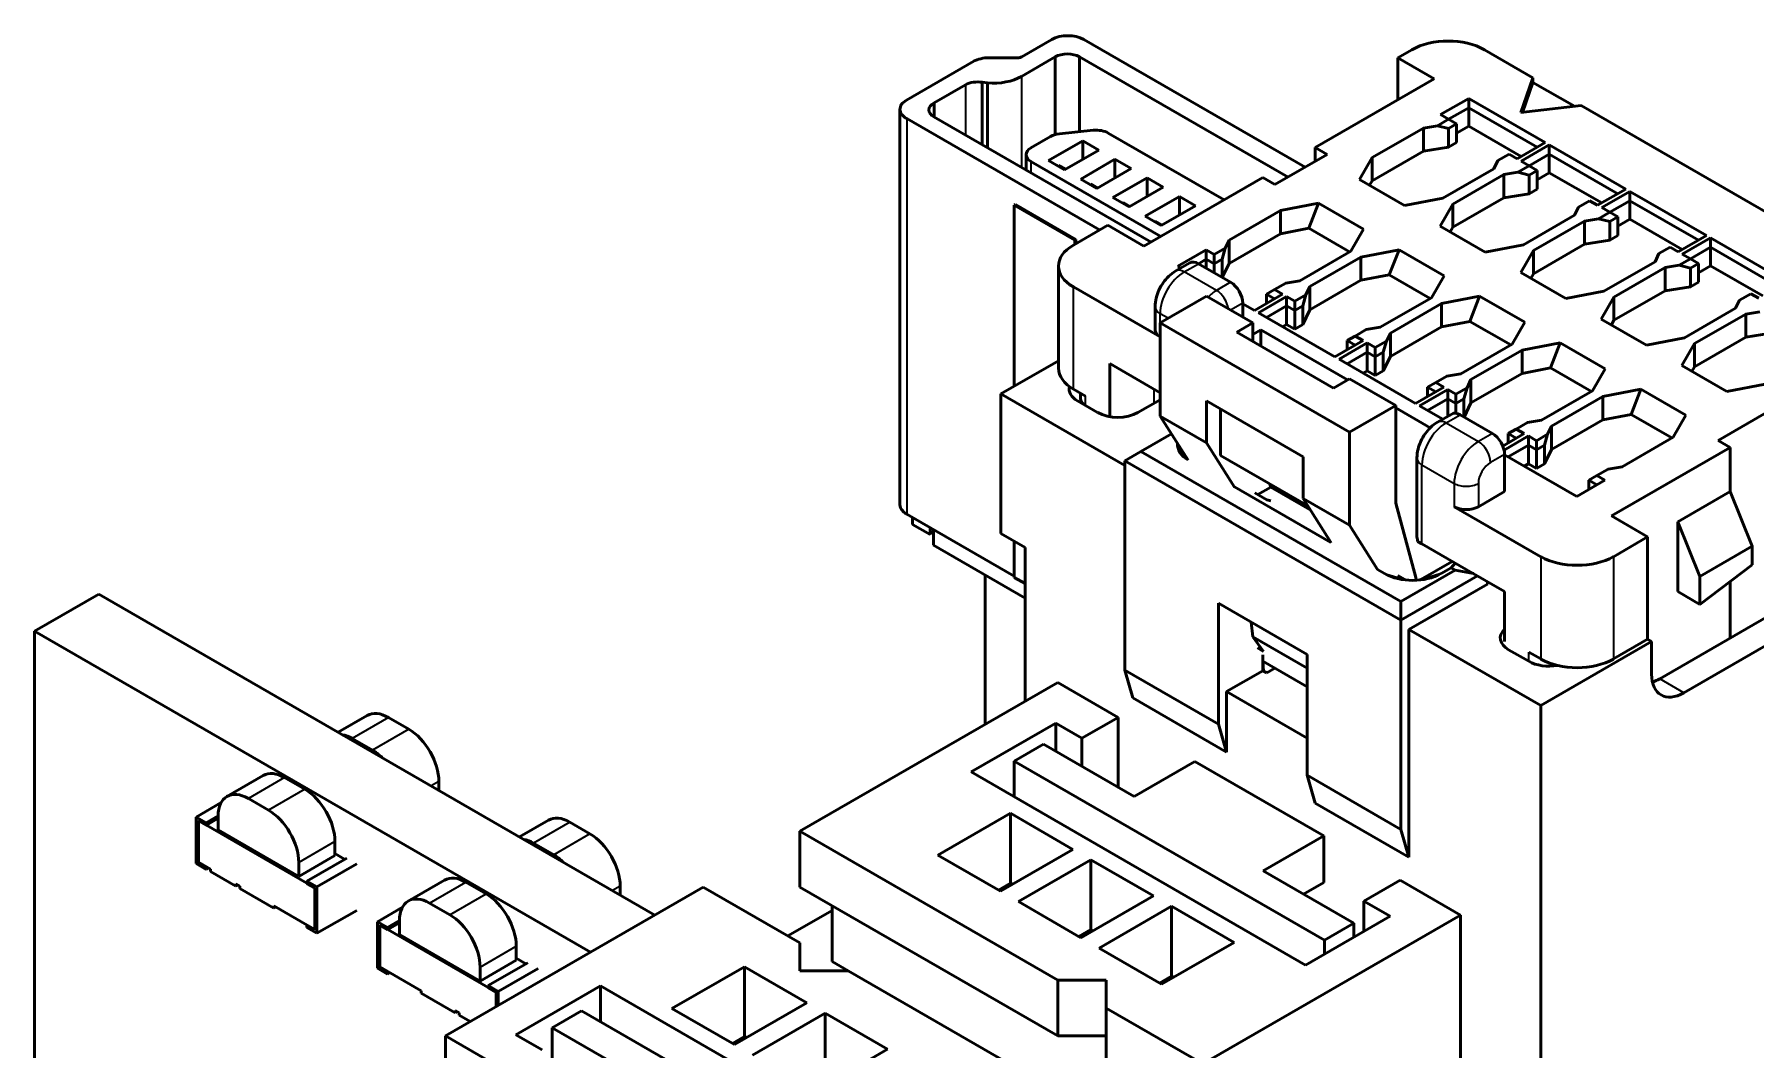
# Model space of a CAD drawing. Header units: millimetres. Extents: x 3118 to 4801, y 919 to 1849.
# Drawn here: x 3979.01 to 4009.22, y 1685.14 to 1702.96 of the extents above; entities that cross this region are included whole.
import ezdxf

# ---------------------------------------------------------------- set-up
doc = ezdxf.new("R2010")
doc.units = ezdxf.units.MM
doc.header["$LTSCALE"] = 1.8
doc.layers.add('외형선(ISO)', color=7, linetype='Continuous', lineweight=50)
doc.layers.add('좁은 외형선(ISO)', color=7, linetype='Continuous', lineweight=35)

msp = doc.modelspace()

# ---------------------------------------------------------------- linework, layer by layer
at = {"layer": '외형선(ISO)'}
for p, q in [((3996.867, 1702.873), (3996.342, 1702.57)), ((3997.429, 1702.873), (4001.314, 1700.63)), ((3996.271, 1702.552), (3995.769, 1702.553)), ((3996.333, 1702.225), (3996.928, 1702.568)), ((3996.928, 1702.568), (3996.928, 1701.203)), ((3997.356, 1702.568), (3997.356, 1701.254)), ((3997.356, 1702.568), (4001.013, 1700.457)), ((4003.187, 1702.692), (4002.94, 1702.549)), ((4002.94, 1701.814), (4002.94, 1702.549)), ((4002.94, 1702.549), (4003.576, 1702.182)), ((4004.46, 1702.692), (4005.309, 1702.202)), ((3994.318, 1701.81), (3995.496, 1702.49)), ((4005.309, 1702.202), (4005.097, 1701.59)), ((4005.309, 1702.202), (4005.309, 1702.12)), ((3994.802, 1701.759), (3995.354, 1702.077)), ((3995.648, 1702.121), (3995.648, 1701.023)), ((3995.648, 1702.121), (3995.741, 1702.11)), ((3995.741, 1702.11), (3995.741, 1700.969)), ((4001.49, 1700.977), (4003.576, 1702.182)), ((4005.309, 1702.12), (4005.126, 1701.593)), ((4006.039, 1701.699), (4005.309, 1702.12)), ((3994.202, 1701.647), (3994.202, 1694.705)), ((3994.802, 1701.759), (3994.802, 1701.512)), ((4004.184, 1701.839), (4003.689, 1701.553)), ((4004.184, 1701.675), (4003.831, 1701.471)), ((4005.528, 1701.063), (4004.184, 1701.839)), ((4004.184, 1701.839), (4004.184, 1701.675)), ((4004.184, 1701.675), (4004.184, 1701.349)), ((4005.387, 1700.981), (4004.184, 1701.675)), ((4005.097, 1701.59), (4006.157, 1701.712)), ((4006.157, 1701.712), (4012.161, 1698.246)), ((3997.707, 1699.528), (3994.321, 1701.483)), ((3998.609, 1699.314), (3994.797, 1701.514)), ((4002.491, 1700.8), (4003.389, 1701.318)), ((4003.634, 1701.358), (4003.389, 1701.318)), ((4003.389, 1701.318), (4003.389, 1700.91)), ((4003.831, 1701.471), (4003.634, 1701.358)), ((4003.634, 1701.358), (4003.831, 1701.308)), ((4003.689, 1701.553), (4003.831, 1701.471)), ((4003.831, 1701.471), (4003.972, 1701.39)), ((4003.972, 1701.39), (4003.831, 1701.308)), ((4003.831, 1701.308), (4003.831, 1700.981)), ((4003.972, 1701.39), (4003.972, 1701.063)), ((4004.184, 1701.349), (4003.972, 1701.226)), ((4005.104, 1700.818), (4004.184, 1701.349)), ((3996.843, 1701.169), (3996.502, 1700.972)), ((3996.809, 1700.749), (3997.41, 1701.096)), ((3997.596, 1701.279), (3997.003, 1701.218)), ((3997.41, 1700.769), (3997.41, 1701.096)), ((3997.41, 1701.096), (3997.693, 1700.932)), ((3999.893, 1700.055), (3997.858, 1701.23)), ((4003.972, 1701.063), (4003.831, 1700.981)), ((4005.033, 1700.777), (4005.528, 1701.063)), ((4005.599, 1701.022), (4005.104, 1700.736)), ((4006.942, 1700.247), (4005.599, 1701.022)), ((4005.599, 1701.022), (4005.599, 1700.859)), ((3996.415, 1700.851), (3996.415, 1700.58)), ((3996.502, 1700.729), (3998.782, 1699.413)), ((3997.092, 1700.585), (3996.809, 1700.749)), ((3997.693, 1700.932), (3997.092, 1700.585)), ((3997.375, 1700.422), (3997.976, 1700.769)), ((3997.976, 1700.443), (3997.976, 1700.769)), ((3997.976, 1700.769), (3998.259, 1700.606)), ((4000.783, 1700.324), (4001.703, 1700.855)), ((4001.49, 1700.977), (4001.49, 1700.732)), ((4001.703, 1700.855), (4001.49, 1700.977)), ((4002.268, 1700.414), (4002.491, 1700.8)), ((4002.491, 1700.391), (4003.389, 1700.91)), ((4002.491, 1700.8), (4002.491, 1700.391)), ((4003.831, 1700.981), (4003.389, 1700.91)), ((4004.626, 1700.604), (4004.695, 1700.746)), ((4004.695, 1700.746), (4004.892, 1700.859)), ((4004.892, 1700.859), (4005.033, 1700.777)), ((4005.104, 1700.736), (4005.245, 1700.655)), ((4005.599, 1700.859), (4005.245, 1700.655)), ((4005.599, 1700.859), (4005.599, 1700.532)), ((4006.801, 1700.165), (4005.599, 1700.859)), ((3996.987, 1700.662), (3996.973, 1700.654)), ((3996.987, 1700.662), (3997.106, 1700.594)), ((3997.658, 1700.259), (3997.375, 1700.422)), ((3998.259, 1700.606), (3997.658, 1700.259)), ((3997.941, 1700.096), (3998.542, 1700.443)), ((3998.485, 1699.242), (4000.571, 1700.447)), ((3998.542, 1700.116), (3998.542, 1700.443)), ((3998.542, 1700.443), (3998.824, 1700.279)), ((4000.571, 1700.447), (4000.783, 1700.324)), ((4003.06, 1699.957), (4002.268, 1700.414)), ((4002.445, 1700.312), (4002.491, 1700.391)), ((4004.626, 1700.604), (4003.728, 1700.085)), ((4003.905, 1699.983), (4004.803, 1700.502)), ((4005.049, 1700.541), (4004.803, 1700.502)), ((4004.803, 1700.502), (4004.803, 1700.093)), ((4005.245, 1700.655), (4005.049, 1700.541)), ((4005.049, 1700.541), (4005.245, 1700.491)), ((4005.245, 1700.655), (4005.387, 1700.573)), ((4005.387, 1700.573), (4005.245, 1700.491)), ((4005.245, 1700.491), (4005.245, 1700.165)), ((4005.387, 1700.573), (4005.387, 1700.247)), ((4005.599, 1700.532), (4005.387, 1700.41)), ((4006.518, 1700.002), (4005.599, 1700.532)), ((3997.553, 1700.336), (3997.538, 1700.328)), ((3997.553, 1700.336), (3997.672, 1700.267)), ((3998.223, 1699.932), (3997.941, 1700.096)), ((3998.824, 1700.279), (3998.223, 1699.932)), ((3998.506, 1699.769), (3999.107, 1700.116)), ((3999.107, 1699.789), (3999.107, 1700.116)), ((3999.107, 1700.116), (3999.39, 1699.953)), ((4003.728, 1700.085), (4003.06, 1699.957)), ((4003.905, 1699.575), (4004.803, 1700.093)), ((4005.245, 1700.165), (4004.803, 1700.093)), ((4005.387, 1700.247), (4005.245, 1700.165)), ((4006.447, 1699.961), (4006.942, 1700.247)), ((4007.013, 1700.206), (4006.518, 1699.92)), ((4008.356, 1699.43), (4007.013, 1700.206)), ((4007.013, 1700.206), (4007.013, 1700.042)), ((3996.229, 1699.973), (3996.208, 1699.961)), ((3996.208, 1699.961), (3997.269, 1699.348)), ((3996.208, 1696.785), (3996.208, 1699.961)), ((3996.229, 1699.973), (3997.29, 1699.361)), ((3998.118, 1700.009), (3998.104, 1700.001)), ((3998.118, 1700.009), (3998.238, 1699.94)), ((3999.39, 1699.953), (3998.789, 1699.606)), ((3999.981, 1699.35), (4000.879, 1699.869)), ((4000.879, 1699.869), (4001.547, 1699.998)), ((4000.879, 1699.869), (4000.879, 1699.461)), ((4001.377, 1699.557), (4001.547, 1699.998)), ((4001.547, 1699.998), (4002.339, 1699.54)), ((4003.682, 1699.597), (4003.905, 1699.983)), ((4003.905, 1699.983), (4003.905, 1699.575)), ((4006.041, 1699.787), (4005.143, 1699.269)), ((4006.041, 1699.787), (4006.109, 1699.929)), ((4006.109, 1699.929), (4006.306, 1700.042)), ((4006.306, 1700.042), (4006.447, 1699.961)), ((4006.659, 1699.838), (4006.463, 1699.725)), ((4006.518, 1699.92), (4006.659, 1699.838)), ((4007.013, 1700.042), (4006.659, 1699.838)), ((4006.659, 1699.838), (4006.801, 1699.757)), ((4007.013, 1700.042), (4007.013, 1699.716)), ((4008.215, 1699.348), (4007.013, 1700.042)), ((3997.849, 1699.61), (3997.248, 1699.263)), ((3997.849, 1699.61), (3998.485, 1699.242)), ((3998.789, 1699.606), (3998.506, 1699.769)), ((3998.684, 1699.683), (3998.67, 1699.675)), ((3998.684, 1699.683), (3998.803, 1699.614)), ((4000.879, 1699.461), (4001.377, 1699.557)), ((4001.377, 1699.557), (4002.095, 1699.142)), ((4002.339, 1699.54), (4002.116, 1699.154)), ((4004.474, 1699.14), (4003.682, 1699.597)), ((4003.859, 1699.495), (4003.905, 1699.575)), ((4005.319, 1699.167), (4006.217, 1699.685)), ((4006.463, 1699.725), (4006.217, 1699.685)), ((4006.217, 1699.685), (4006.217, 1699.277)), ((4006.463, 1699.725), (4006.659, 1699.675)), ((4006.801, 1699.757), (4006.659, 1699.675)), ((4006.659, 1699.675), (4006.659, 1699.348)), ((4006.801, 1699.757), (4006.801, 1699.43)), ((4007.013, 1699.716), (4006.801, 1699.593)), ((4007.932, 1699.185), (4007.013, 1699.716)), ((3997.269, 1699.348), (3997.29, 1699.361)), ((3997.269, 1699.275), (3997.269, 1699.348)), ((3997.29, 1699.361), (3997.29, 1699.287)), ((3999.912, 1699.209), (3999.716, 1699.095)), ((3999.912, 1699.209), (3999.857, 1699.014)), ((3999.981, 1699.35), (3999.912, 1699.209)), ((3999.981, 1698.942), (4000.879, 1699.461)), ((3999.981, 1699.35), (3999.981, 1698.942)), ((4002.293, 1699.052), (4002.961, 1699.181)), ((4002.791, 1698.74), (4002.961, 1699.181)), ((4002.961, 1699.181), (4003.753, 1698.724)), ((4005.143, 1699.269), (4004.474, 1699.14)), ((4005.319, 1698.758), (4006.217, 1699.277)), ((4006.659, 1699.348), (4006.217, 1699.277)), ((4006.801, 1699.43), (4006.659, 1699.348)), ((4007.524, 1699.113), (4007.72, 1699.226)), ((4007.72, 1699.226), (4007.861, 1699.144)), ((4007.861, 1699.144), (4008.356, 1699.43)), ((4008.427, 1699.389), (4007.932, 1699.103)), ((4008.427, 1699.226), (4008.074, 1699.022)), ((4009.771, 1698.614), (4008.427, 1699.389)), ((4008.427, 1699.389), (4008.427, 1699.226)), ((4008.427, 1699.226), (4008.427, 1698.899)), ((4009.629, 1698.532), (4008.427, 1699.226)), ((3996.984, 1697.099), (3996.984, 1698.895)), ((3999.042, 1698.808), (3999.29, 1698.951)), ((3999.574, 1699.177), (3999.079, 1698.891)), ((3999.079, 1698.891), (3999.133, 1698.86)), ((3999.574, 1699.014), (3999.44, 1698.936)), ((4000.005, 1698.609), (3999.44, 1698.936)), ((3999.716, 1699.095), (3999.574, 1699.177)), ((3999.574, 1699.177), (3999.574, 1699.014)), ((3999.574, 1699.014), (3999.574, 1698.858)), ((3999.716, 1698.932), (3999.574, 1699.014)), ((3999.716, 1699.095), (3999.716, 1698.932)), ((3999.857, 1699.014), (3999.716, 1698.932)), ((3999.716, 1698.932), (3999.716, 1698.777)), ((3999.857, 1699.014), (3999.857, 1698.695)), ((3999.981, 1698.942), (3999.86, 1698.693)), ((4002.116, 1699.154), (4001.218, 1698.636)), ((4001.395, 1698.534), (4002.293, 1699.052)), ((4002.293, 1699.052), (4002.293, 1698.644)), ((4005.097, 1698.781), (4005.319, 1699.167)), ((4005.319, 1699.167), (4005.319, 1698.758)), ((4007.455, 1698.971), (4006.557, 1698.452)), ((4007.455, 1698.971), (4007.524, 1699.113)), ((4007.877, 1698.908), (4007.632, 1698.869)), ((4008.074, 1699.022), (4007.877, 1698.908)), ((4007.877, 1698.908), (4008.074, 1698.858)), ((4007.932, 1699.103), (4008.074, 1699.022)), ((4008.074, 1699.022), (4008.215, 1698.94)), ((4008.215, 1698.94), (4008.074, 1698.858)), ((4008.215, 1698.94), (4008.215, 1698.614)), ((4008.427, 1698.899), (4008.215, 1698.777)), ((4009.346, 1698.369), (4008.427, 1698.899)), ((4000.776, 1698.483), (4000.973, 1698.596)), ((4000.973, 1698.596), (4001.218, 1698.636)), ((4001.395, 1698.126), (4002.293, 1698.644)), ((4002.293, 1698.644), (4002.791, 1698.74)), ((4002.791, 1698.74), (4003.509, 1698.326)), ((4003.753, 1698.724), (4003.53, 1698.338)), ((4005.889, 1698.324), (4005.097, 1698.781)), ((4005.273, 1698.679), (4005.319, 1698.758)), ((4006.734, 1698.35), (4007.632, 1698.869)), ((4007.632, 1698.869), (4007.632, 1698.46)), ((4008.074, 1698.858), (4008.074, 1698.532)), ((4008.215, 1698.614), (4008.074, 1698.532)), ((3998.768, 1697.65), (3997.248, 1698.528)), ((3999.581, 1698.365), (3998.768, 1697.895)), ((3999.581, 1698.365), (4000.394, 1697.895)), ((4000.423, 1698.115), (4000.918, 1698.401)), ((4000.988, 1698.36), (4000.493, 1698.075)), ((4000.776, 1698.483), (4000.635, 1698.401)), ((4000.635, 1698.401), (4000.635, 1698.238)), ((4000.776, 1698.32), (4000.635, 1698.401)), ((4000.918, 1698.401), (4000.776, 1698.483)), ((4001.13, 1698.279), (4000.988, 1698.36)), ((4000.988, 1698.36), (4000.988, 1698.197)), ((4001.326, 1698.392), (4001.13, 1698.279)), ((4001.13, 1698.279), (4001.13, 1698.115)), ((4001.326, 1698.392), (4001.271, 1698.197)), ((4001.395, 1698.534), (4001.326, 1698.392)), ((4001.395, 1698.534), (4001.395, 1698.126)), ((4003.53, 1698.338), (4002.632, 1697.82)), ((4003.707, 1698.236), (4004.375, 1698.365)), ((4004.206, 1697.924), (4004.375, 1698.365)), ((4004.375, 1698.365), (4005.167, 1697.907)), ((4006.557, 1698.452), (4005.889, 1698.324)), ((4006.511, 1697.964), (4006.734, 1698.35)), ((4006.734, 1697.942), (4007.632, 1698.46)), ((4006.734, 1698.35), (4006.734, 1697.942)), ((4008.074, 1698.532), (4007.632, 1698.46)), ((4008.869, 1698.154), (4008.938, 1698.296)), ((4008.938, 1698.296), (4009.134, 1698.409)), ((4009.134, 1698.409), (4009.276, 1698.328)), ((3998.68, 1697.773), (3998.68, 1698.181)), ((4000.218, 1697.997), (4000.218, 1698.242)), ((4000.218, 1698.234), (4000.423, 1698.115)), ((4000.493, 1698.075), (4001.837, 1697.299)), ((4000.988, 1698.197), (4000.635, 1697.993)), ((4000.988, 1698.197), (4000.988, 1697.871)), ((4001.13, 1698.115), (4000.988, 1698.197)), ((4001.271, 1698.197), (4001.13, 1698.115)), ((4001.13, 1698.115), (4001.13, 1697.789)), ((4001.271, 1698.197), (4001.271, 1697.871)), ((4001.395, 1698.126), (4001.271, 1697.871)), ((4002.809, 1697.717), (4003.707, 1698.236)), ((4003.707, 1698.236), (4003.707, 1697.828)), ((4008.869, 1698.154), (4007.971, 1697.636)), ((4008.148, 1697.534), (4009.046, 1698.052)), ((4009.291, 1698.092), (4009.046, 1698.052)), ((4009.046, 1698.052), (4009.046, 1697.644)), ((3998.768, 1697.895), (4002.091, 1695.976)), ((3998.768, 1697.895), (3998.768, 1696.262)), ((4000.394, 1697.895), (4000.112, 1697.732)), ((4000.112, 1697.732), (4001.809, 1696.752)), ((4000.394, 1697.568), (4000.394, 1697.895)), ((4000.394, 1697.691), (4000.536, 1697.773)), ((4002.056, 1696.895), (4000.536, 1697.773)), ((4000.536, 1697.773), (4000.536, 1697.487)), ((4000.988, 1697.871), (4000.918, 1697.83)), ((4001.13, 1697.789), (4000.988, 1697.871)), ((4001.271, 1697.871), (4001.13, 1697.789)), ((4002.19, 1697.666), (4002.387, 1697.78)), ((4002.387, 1697.78), (4002.632, 1697.82)), ((4002.809, 1697.717), (4002.74, 1697.576)), ((4002.809, 1697.309), (4003.707, 1697.828)), ((4002.809, 1697.717), (4002.809, 1697.309)), ((4003.707, 1697.828), (4004.206, 1697.924)), ((4004.206, 1697.924), (4004.923, 1697.509)), ((4005.167, 1697.907), (4004.945, 1697.521)), ((4007.303, 1697.507), (4006.511, 1697.964)), ((4006.688, 1697.862), (4006.734, 1697.942)), ((4009.488, 1697.715), (4009.046, 1697.644)), ((4001.837, 1697.299), (4002.332, 1697.585)), ((4002.403, 1697.544), (4001.908, 1697.258)), ((4002.19, 1697.666), (4002.049, 1697.585)), ((4002.049, 1697.585), (4002.049, 1697.421)), ((4002.19, 1697.503), (4002.049, 1697.585)), ((4002.403, 1697.381), (4002.049, 1697.177)), ((4002.332, 1697.585), (4002.19, 1697.666)), ((4002.544, 1697.462), (4002.403, 1697.544)), ((4002.403, 1697.544), (4002.403, 1697.381)), ((4002.403, 1697.381), (4002.403, 1697.054)), ((4002.544, 1697.299), (4002.403, 1697.381)), ((4002.74, 1697.576), (4002.544, 1697.462)), ((4002.544, 1697.462), (4002.544, 1697.299)), ((4002.685, 1697.381), (4002.544, 1697.299)), ((4002.74, 1697.576), (4002.685, 1697.381)), ((4002.685, 1697.381), (4002.685, 1697.054)), ((4004.945, 1697.521), (4004.047, 1697.003)), ((4004.223, 1696.901), (4005.121, 1697.419)), ((4005.121, 1697.419), (4005.79, 1697.548)), ((4005.121, 1697.419), (4005.121, 1697.011)), ((4005.62, 1697.107), (4005.79, 1697.548)), ((4005.79, 1697.548), (4006.582, 1697.091)), ((4007.971, 1697.636), (4007.303, 1697.507)), ((4007.925, 1697.148), (4008.148, 1697.534)), ((4008.148, 1697.125), (4009.046, 1697.644)), ((4008.148, 1697.534), (4008.148, 1697.125)), ((3995.975, 1696.65), (3996.984, 1697.233)), ((3997.884, 1696.251), (3997.884, 1697.181)), ((3998.556, 1696.793), (3997.884, 1697.181)), ((4001.908, 1697.258), (4003.251, 1696.482)), ((4002.544, 1697.299), (4002.544, 1696.972)), ((4002.809, 1697.309), (4002.685, 1697.054)), ((4005.121, 1697.011), (4005.62, 1697.107)), ((4005.62, 1697.107), (4006.338, 1696.693)), ((4006.582, 1697.091), (4006.359, 1696.705)), ((4008.717, 1696.691), (4007.925, 1697.148)), ((4008.102, 1697.046), (4008.148, 1697.125)), ((3998.768, 1696.67), (3998.556, 1696.793)), ((4002.091, 1696.915), (4001.809, 1696.752)), ((4002.091, 1696.915), (4002.905, 1696.446)), ((4002.403, 1697.054), (4002.332, 1697.013)), ((4002.544, 1696.972), (4002.403, 1697.054)), ((4002.685, 1697.054), (4002.544, 1696.972)), ((4003.251, 1696.482), (4003.746, 1696.768)), ((4003.605, 1696.85), (4003.463, 1696.768)), ((4003.463, 1696.768), (4003.463, 1696.605)), ((4003.605, 1696.687), (4003.463, 1696.768)), ((4003.605, 1696.85), (4003.801, 1696.963)), ((4003.746, 1696.768), (4003.605, 1696.85)), ((4003.801, 1696.963), (4004.047, 1697.003)), ((4004.223, 1696.901), (4004.155, 1696.759)), ((4004.223, 1696.493), (4005.121, 1697.011)), ((4004.223, 1696.901), (4004.223, 1696.493)), ((4009.385, 1696.819), (4008.717, 1696.691)), ((3995.975, 1694.2), (3995.975, 1696.65)), ((3998.149, 1695.395), (3995.975, 1696.65)), ((3997.248, 1696.732), (3997.46, 1696.609)), ((3997.318, 1696.527), (3997.672, 1696.323)), ((3997.372, 1696.568), (3997.372, 1696.66)), ((3998.768, 1696.548), (3998.379, 1696.323)), ((3999.581, 1695.793), (3999.581, 1696.527)), ((3999.581, 1696.527), (4001.278, 1695.548)), ((4003.817, 1696.727), (4003.322, 1696.442)), ((4003.817, 1696.564), (4003.463, 1696.36)), ((4003.958, 1696.646), (4003.817, 1696.727)), ((4003.817, 1696.727), (4003.817, 1696.564)), ((4003.817, 1696.564), (4003.817, 1696.257)), ((4003.958, 1696.482), (4003.817, 1696.564)), ((4004.155, 1696.759), (4003.958, 1696.646)), ((4003.958, 1696.646), (4003.958, 1696.482)), ((4004.1, 1696.564), (4003.958, 1696.482)), ((4003.958, 1696.482), (4003.958, 1696.31)), ((4004.155, 1696.759), (4004.1, 1696.564)), ((4004.1, 1696.564), (4004.1, 1696.246)), ((4004.223, 1696.493), (4004.103, 1696.244)), ((4006.359, 1696.705), (4005.461, 1696.187)), ((4005.638, 1696.084), (4006.536, 1696.603)), ((4006.536, 1696.603), (4007.204, 1696.732)), ((4006.536, 1696.603), (4006.536, 1696.195)), ((4007.034, 1696.291), (4007.204, 1696.732)), ((4007.204, 1696.732), (4007.996, 1696.274)), ((3998.768, 1696.262), (3999.581, 1695.793)), ((3998.768, 1696.262), (3999.258, 1695.484)), ((3999.829, 1696.385), (3999.829, 1695.568)), ((4002.905, 1696.446), (4002.091, 1695.976)), ((4002.905, 1694.731), (4002.905, 1696.446)), ((4003.509, 1696.056), (4002.905, 1696.405)), ((4003.322, 1696.442), (4003.729, 1696.207)), ((4003.638, 1696.154), (4003.886, 1696.297)), ((4004.036, 1696.282), (4004.602, 1695.956)), ((4005.215, 1696.147), (4005.461, 1696.187)), ((4005.638, 1695.676), (4006.536, 1696.195)), ((4006.536, 1696.195), (4007.034, 1696.291)), ((4007.034, 1696.291), (4007.752, 1695.876)), ((4007.996, 1696.274), (4007.773, 1695.888)), ((4009.481, 1696.364), (4008.561, 1695.833)), ((3998.432, 1695.639), (3998.966, 1695.948)), ((4002.091, 1695.976), (4002.091, 1694.343)), ((4004.783, 1695.734), (4005.16, 1695.952)), ((4005.231, 1695.911), (4004.805, 1695.665)), ((4005.019, 1696.033), (4004.877, 1695.952)), ((4004.877, 1695.952), (4004.877, 1695.788)), ((4005.019, 1695.87), (4004.877, 1695.952)), ((4005.019, 1696.033), (4005.215, 1696.147)), ((4005.16, 1695.952), (4005.019, 1696.033)), ((4005.372, 1695.829), (4005.231, 1695.911)), ((4005.231, 1695.911), (4005.231, 1695.748)), ((4005.569, 1695.943), (4005.372, 1695.829)), ((4005.569, 1695.943), (4005.514, 1695.748)), ((4005.638, 1696.084), (4005.569, 1695.943)), ((4005.638, 1696.084), (4005.638, 1695.676)), ((4007.773, 1695.888), (4006.875, 1695.37)), ((3998.432, 1695.639), (3998.149, 1695.476)), ((4002.993, 1693.006), (3998.432, 1695.639)), ((3999.581, 1695.793), (4000.071, 1695.014)), ((3999.829, 1695.568), (4001.359, 1694.684)), ((4004.814, 1694.935), (4004.814, 1695.588)), ((4004.814, 1695.58), (4006.08, 1694.849)), ((4005.231, 1695.748), (4004.877, 1695.544)), ((4005.372, 1695.666), (4005.231, 1695.748)), ((4005.231, 1695.748), (4005.231, 1695.421)), ((4005.372, 1695.829), (4005.372, 1695.666)), ((4005.514, 1695.748), (4005.372, 1695.666)), ((4005.372, 1695.666), (4005.372, 1695.339)), ((4005.514, 1695.748), (4005.514, 1695.421)), ((4005.638, 1695.676), (4005.514, 1695.421)), ((4008.774, 1695.711), (4006.688, 1694.507)), ((4008.561, 1695.833), (4008.774, 1695.711)), ((4008.774, 1695.711), (4008.774, 1694.935)), ((4002.993, 1692.68), (3998.149, 1695.476)), ((3998.149, 1691.802), (3998.149, 1695.476)), ((4001.278, 1694.813), (4001.278, 1695.548)), ((4003.276, 1694.139), (4003.276, 1695.527)), ((4005.231, 1695.421), (4005.16, 1695.38)), ((4005.372, 1695.339), (4005.231, 1695.421)), ((4005.514, 1695.421), (4005.372, 1695.339)), ((4006.433, 1695.217), (4006.629, 1695.33)), ((4006.629, 1695.33), (4006.875, 1695.37)), ((4001.766, 1694.039), (4000.074, 1695.016)), ((4000.481, 1694.883), (4000.71, 1695.015)), ((4000.71, 1695.015), (4000.696, 1695.068)), ((4001.403, 1694.615), (4000.71, 1695.015)), ((4006.08, 1694.849), (4006.574, 1695.135)), ((4006.433, 1695.217), (4006.292, 1695.135)), ((4006.433, 1695.054), (4006.292, 1695.135)), ((4006.292, 1695.135), (4006.292, 1694.972)), ((4006.574, 1695.135), (4006.433, 1695.217)), ((4000.428, 1694.914), (4000.64, 1694.791)), ((4000.71, 1694.771), (4000.64, 1694.791)), ((4001.278, 1694.813), (4001.769, 1694.034)), ((4001.278, 1694.813), (4002.091, 1694.343)), ((4003.258, 1693.425), (4002.905, 1694.731)), ((4005.45, 1693.792), (4003.93, 1694.67)), ((4004.354, 1694.67), (4004.814, 1694.935)), ((4008.774, 1694.935), (4007.854, 1694.405)), ((4008.774, 1694.935), (4009.162, 1693.976)), ((3994.321, 1694.539), (3996.208, 1693.449)), ((3994.425, 1694.359), (3994.425, 1694.479)), ((3994.73, 1694.183), (3994.425, 1694.359)), ((4007.324, 1694.139), (4006.688, 1694.507)), ((4007.854, 1694.405), (4007.854, 1693.18)), ((4008.243, 1693.445), (4007.854, 1694.405)), ((3994.73, 1694.303), (3994.73, 1694.183)), ((3994.789, 1694.269), (3994.789, 1693.993)), ((3995.975, 1694.2), (3996.399, 1693.955)), ((3996.208, 1693.429), (3996.208, 1694.066)), ((4002.091, 1694.343), (4002.582, 1693.565)), ((4003.287, 1694.061), (4003.287, 1694.094)), ((4003.287, 1694.061), (4003.364, 1694.017)), ((4007.324, 1694.139), (4006.723, 1693.792)), ((4007.324, 1692.343), (4007.324, 1694.139)), ((3994.789, 1693.993), (3996.399, 1693.063)), ((3996.399, 1691.253), (3996.399, 1693.955)), ((4003.364, 1694.017), (4004.142, 1693.568)), ((4009.162, 1693.976), (4008.243, 1693.445)), ((4009.162, 1693.649), (4009.162, 1693.976)), ((3995.699, 1693.467), (3995.699, 1690.849)), ((4002.708, 1693.495), (4002.584, 1693.566)), ((4002.938, 1693.464), (4003.062, 1693.393)), ((4002.993, 1693.006), (4003.948, 1693.557)), ((4002.993, 1692.68), (4004.336, 1693.455)), ((4003.895, 1693.71), (4003.344, 1693.393)), ((4003.877, 1693.598), (4003.698, 1693.495)), ((4003.877, 1693.598), (4003.948, 1693.68)), ((4003.877, 1693.598), (4003.948, 1693.557)), ((4004.266, 1693.496), (4003.948, 1693.557)), ((4004.814, 1693.18), (4004.142, 1693.568)), ((4008.243, 1692.955), (4009.162, 1693.649)), ((4008.243, 1693.445), (4008.243, 1692.955)), ((3996.399, 1693.319), (3996.208, 1693.429)), ((4003.134, 1692.516), (4004.513, 1693.312)), ((4003.264, 1693.378), (4003.258, 1693.425)), ((4004.513, 1693.353), (4004.513, 1693.312)), ((4004.814, 1693.18), (4004.814, 1692.301)), ((4007.854, 1693.18), (4008.243, 1692.955)), ((4008.774, 1693.356), (4008.774, 1692.363)), ((3980.143, 1693.135), (3979.011, 1692.482)), ((3980.143, 1693.135), (3989.901, 1687.501)), ((3999.793, 1690.853), (3999.793, 1692.976)), ((4001.349, 1692.077), (3999.793, 1692.976)), ((4002.993, 1692.68), (4002.993, 1693.006)), ((4000.393, 1692.384), (4000.368, 1692.644)), ((4002.993, 1689.005), (4002.993, 1692.68)), ((4007.536, 1691.649), (4009.551, 1692.812)), ((3979.011, 1692.482), (3979.011, 1681.255)), ((3988.77, 1686.848), (3979.011, 1692.482)), ((4001.349, 1691.833), (4000.393, 1692.384)), ((4000.583, 1692.128), (4000.393, 1692.384)), ((4005.45, 1691.179), (4003.134, 1692.516)), ((4003.134, 1692.516), (4003.134, 1688.516)), ((4005.45, 1691.179), (4007.395, 1692.302)), ((4006.723, 1691.996), (4007.324, 1692.343)), ((4007.395, 1692.302), (4007.324, 1692.343)), ((4007.395, 1692.302), (4007.395, 1691.73)), ((4007.96, 1691.404), (4009.551, 1692.322)), ((4000.479, 1692.189), (4000.583, 1692.128)), ((4000.569, 1692.067), (4000.569, 1691.79)), ((4000.571, 1691.955), (4000.569, 1691.958)), ((4001.349, 1691.506), (4000.571, 1691.955)), ((4000.58, 1691.784), (4000.571, 1691.955)), ((4001.349, 1689.955), (4001.349, 1692.077)), ((4004.884, 1692.159), (4005.238, 1691.955)), ((4005.238, 1692.118), (4005.45, 1691.996)), ((3999.793, 1690.853), (3998.149, 1691.802)), ((3998.291, 1691.312), (3998.149, 1691.802)), ((4000.569, 1691.79), (3999.935, 1691.424)), ((4000.64, 1691.75), (4000.569, 1691.79)), ((4000.64, 1691.75), (4000.783, 1691.833)), ((3992.446, 1688.971), (3996.972, 1691.584)), ((3996.972, 1691.584), (3998.033, 1690.971)), ((3999.935, 1691.424), (4001.349, 1690.608)), ((3999.935, 1691.424), (3999.935, 1690.363)), ((3999.935, 1690.363), (3998.291, 1691.312)), ((4005.45, 1683.831), (4005.45, 1691.179)), ((3984.852, 1691.004), (3984.343, 1690.71)), ((3985.58, 1690.763), (3985.227, 1690.967)), ((3995.452, 1690.012), (3996.937, 1690.869)), ((3997.396, 1690.604), (3996.937, 1690.869)), ((3996.937, 1690.869), (3996.937, 1690.379)), ((3998.033, 1690.971), (3997.396, 1690.604)), ((3998.033, 1689.746), (3998.033, 1690.971)), ((3999.935, 1690.363), (3999.793, 1690.853)), ((3984.944, 1690.396), (3984.591, 1690.6)), ((3996.208, 1690.204), (3996.724, 1690.502)), ((3998.315, 1689.583), (3996.724, 1690.502)), ((3997.396, 1690.604), (3997.396, 1690.114)), ((3996.208, 1690.204), (4001.653, 1687.06)), ((3996.208, 1689.575), (3996.208, 1690.204)), ((3999.376, 1690.195), (3998.315, 1689.583)), ((3999.376, 1690.195), (4001.639, 1688.889)), ((3983.028, 1689.951), (3982.391, 1689.583)), ((3983.756, 1689.71), (3983.403, 1689.914)), ((3986.111, 1689.689), (3986.111, 1689.844)), ((4001.321, 1686.623), (3995.452, 1690.012)), ((4002.993, 1689.005), (4001.349, 1689.955)), ((4001.49, 1689.465), (4001.349, 1689.955)), ((3983.12, 1689.342), (3982.766, 1689.546)), ((3982.288, 1689.474), (3981.849, 1689.221)), ((3981.849, 1689.221), (3981.849, 1688.404)), ((3982.025, 1689.119), (3981.849, 1689.221)), ((3982.025, 1689.119), (3982.236, 1689.24)), ((3982.236, 1689.24), (3982.236, 1688.995)), ((3994.868, 1688.552), (3996.141, 1689.287)), ((3996.141, 1689.287), (3997.237, 1688.654)), ((3996.141, 1688.062), (3996.141, 1689.287)), ((4003.134, 1688.516), (4001.49, 1689.465)), ((3981.884, 1689.16), (3982.025, 1689.078)), ((3981.884, 1688.425), (3981.884, 1689.16)), ((3981.889, 1689.156), (3981.889, 1688.428)), ((3982.025, 1689.078), (3982.025, 1689.119)), ((3982.025, 1689.078), (3982.031, 1689.081)), ((3982.031, 1689.081), (3982.236, 1689.199)), ((3983.793, 1688.063), (3982.031, 1689.081)), ((3982.236, 1688.995), (3983.65, 1688.179)), ((3988.034, 1689.167), (3987.525, 1688.873)), ((3988.762, 1688.926), (3988.409, 1689.13)), ((3996.972, 1686.358), (3992.446, 1688.971)), ((3992.446, 1687.991), (3992.446, 1688.971)), ((4003.134, 1688.516), (4002.993, 1689.005)), ((3984.286, 1688.546), (3984.286, 1688.791)), ((3988.126, 1688.558), (3987.773, 1688.763)), ((3997.237, 1688.654), (3995.964, 1687.919)), ((4001.639, 1688.889), (4000.578, 1688.277)), ((4001.639, 1688.073), (4001.639, 1688.889)), ((3981.849, 1688.404), (3982.025, 1688.302)), ((3981.889, 1688.428), (3981.884, 1688.425)), ((3982.025, 1688.343), (3981.884, 1688.425)), ((3981.889, 1688.428), (3982.031, 1688.346)), ((3982.031, 1688.346), (3982.025, 1688.343)), ((3982.025, 1688.302), (3982.025, 1688.343)), ((3982.066, 1688.326), (3982.025, 1688.302)), ((3982.102, 1688.305), (3982.031, 1688.346)), ((3982.102, 1688.264), (3982.102, 1688.305)), ((3984.286, 1688.546), (3983.65, 1688.179)), ((3983.65, 1688.179), (3983.65, 1688.424)), ((3984.492, 1688.501), (3983.793, 1688.098)), ((3983.97, 1687.996), (3984.668, 1688.399)), ((3984.456, 1688.481), (3984.286, 1688.579)), ((3995.964, 1687.919), (3994.868, 1688.552)), ((3996.283, 1687.736), (3997.555, 1688.471)), ((3997.555, 1688.471), (3998.651, 1687.838)), ((3997.555, 1687.246), (3997.555, 1688.471)), ((3982.102, 1688.264), (3982.545, 1688.008)), ((3982.616, 1688.008), (3982.545, 1688.049)), ((3982.545, 1688.049), (3982.545, 1688.008)), ((3982.616, 1687.967), (3982.616, 1688.008)), ((3983.793, 1688.098), (3983.793, 1688.057)), ((3983.97, 1687.996), (3983.793, 1688.098)), ((3983.793, 1688.057), (3983.934, 1687.976)), ((3985.573, 1687.746), (3986.21, 1688.114)), ((3986.585, 1688.077), (3986.938, 1687.873)), ((3989.293, 1687.852), (3989.293, 1688.007)), ((3995.929, 1687.94), (3996.141, 1688.062)), ((3996.141, 1688.062), (3996.176, 1688.042)), ((4000.578, 1688.277), (4002.169, 1687.358)), ((4001.285, 1687.868), (4001.639, 1688.073)), ((4002.982, 1688.113), (4002.346, 1687.746)), ((4004.043, 1687.501), (4002.982, 1688.113)), ((3982.616, 1687.967), (3983.213, 1687.623)), ((3983.934, 1687.976), (3983.934, 1687.241)), ((3983.97, 1687.18), (3983.97, 1687.996)), ((3985.948, 1687.709), (3986.302, 1687.505)), ((3990.749, 1687.991), (3986.224, 1685.378)), ((3990.749, 1687.991), (3992.446, 1687.011)), ((3996.972, 1685.378), (3992.446, 1687.991)), ((3997.379, 1687.103), (3996.283, 1687.736)), ((3998.651, 1687.838), (3997.379, 1687.103)), ((4002.346, 1687.746), (4002.806, 1687.481)), ((4002.346, 1687.746), (4002.346, 1687.215)), ((3983.799, 1687.325), (3983.213, 1687.663)), ((3983.213, 1687.663), (3983.213, 1687.623)), ((3984.668, 1687.583), (3983.97, 1687.18)), ((3985.47, 1687.637), (3985.031, 1687.384)), ((3985.207, 1687.282), (3985.418, 1687.403)), ((3985.418, 1687.158), (3985.418, 1687.403)), ((3993.012, 1687.583), (3992.234, 1687.134)), ((3993.012, 1686.685), (3993.012, 1687.664)), ((3997.697, 1686.919), (3998.97, 1687.654)), ((3998.97, 1687.654), (4000.066, 1687.021)), ((3998.97, 1686.429), (3998.97, 1687.654)), ((3999.518, 1684.888), (4004.043, 1687.501)), ((4001.321, 1686.623), (4002.806, 1687.481)), ((4004.043, 1687.501), (4004.043, 1684.888)), ((3983.793, 1687.322), (3983.799, 1687.325)), ((3983.793, 1687.322), (3983.793, 1687.282)), ((3983.934, 1687.241), (3983.793, 1687.322)), ((3983.793, 1687.282), (3983.97, 1687.18)), ((3983.799, 1687.325), (3983.934, 1687.247)), ((3985.031, 1686.567), (3985.031, 1687.384)), ((3985.031, 1687.384), (3985.207, 1687.282)), ((3985.207, 1687.241), (3985.066, 1687.322)), ((3985.066, 1687.322), (3985.066, 1686.587)), ((3985.072, 1686.59), (3985.072, 1687.319)), ((3985.207, 1687.241), (3985.207, 1687.282)), ((3985.207, 1687.241), (3985.213, 1687.244)), ((3985.213, 1687.244), (3985.418, 1687.362)), ((3985.213, 1687.244), (3986.975, 1686.226)), ((3986.832, 1686.342), (3985.418, 1687.158)), ((3997.343, 1687.123), (3997.555, 1687.246)), ((3997.555, 1687.246), (3997.591, 1687.225)), ((4001.653, 1687.06), (4002.169, 1687.358)), ((4002.169, 1687.358), (4002.169, 1687.113)), ((3987.468, 1686.954), (3987.468, 1686.709)), ((3992.446, 1686.521), (3992.446, 1687.011)), ((3998.793, 1686.286), (3997.697, 1686.919)), ((4000.066, 1687.021), (3998.793, 1686.286)), ((4001.653, 1686.815), (4001.653, 1687.06)), ((3985.207, 1686.465), (3985.031, 1686.567)), ((3985.072, 1686.59), (3985.066, 1686.587)), ((3985.066, 1686.587), (3985.207, 1686.506)), ((3985.213, 1686.509), (3985.072, 1686.59)), ((3985.213, 1686.509), (3985.207, 1686.506)), ((3985.207, 1686.465), (3985.207, 1686.506)), ((3985.798, 1686.171), (3985.213, 1686.509)), ((3986.832, 1686.342), (3987.468, 1686.709)), ((3986.832, 1686.587), (3986.832, 1686.342)), ((3987.674, 1686.664), (3986.975, 1686.261)), ((3987.152, 1686.159), (3987.85, 1686.562)), ((3987.468, 1686.742), (3987.638, 1686.644)), ((3990.201, 1685.858), (3991.474, 1686.593)), ((3991.474, 1686.593), (3992.57, 1685.96)), ((3991.474, 1685.368), (3991.474, 1686.593)), ((3993.295, 1686.521), (3992.446, 1686.521)), ((3993.012, 1686.685), (3993.295, 1686.521)), ((3993.295, 1686.521), (3997.644, 1684.011)), ((3985.248, 1686.489), (3985.207, 1686.465)), ((3986.975, 1686.261), (3986.975, 1686.22)), ((3986.975, 1686.261), (3987.152, 1686.159)), ((3987.117, 1686.138), (3986.975, 1686.22)), ((3988.946, 1686.256), (3987.461, 1685.399)), ((3988.946, 1686.256), (3994.815, 1682.867)), ((3988.946, 1686.256), (3988.946, 1685.627)), ((3996.972, 1686.358), (3997.82, 1686.358)), ((3996.972, 1686.358), (3996.972, 1685.378)), ((3997.82, 1686.358), (3997.82, 1685.868)), ((3998.757, 1686.307), (3998.97, 1686.429)), ((3998.97, 1686.429), (3999.005, 1686.409)), ((3985.798, 1686.13), (3985.798, 1686.171)), ((3985.798, 1686.13), (3986.395, 1685.786)), ((3987.117, 1685.894), (3987.117, 1686.138)), ((3987.152, 1686.159), (3987.152, 1685.914)), ((3992.57, 1685.96), (3991.297, 1685.225)), ((3986.466, 1685.785), (3986.395, 1685.826)), ((3986.395, 1685.826), (3986.395, 1685.786)), ((3986.466, 1685.744), (3986.466, 1685.785)), ((3986.662, 1685.631), (3986.466, 1685.744)), ((3988.614, 1685.819), (3988.098, 1685.521)), ((3994.059, 1682.676), (3988.614, 1685.819)), ((3991.297, 1685.225), (3990.201, 1685.858)), ((3991.616, 1685.041), (3992.888, 1685.776)), ((3992.888, 1685.776), (3993.984, 1685.143)), ((3992.888, 1684.551), (3992.888, 1685.776)), ((3999.518, 1684.888), (3997.82, 1685.868)), ((3997.82, 1684.888), (3997.82, 1685.868)), ((3986.224, 1685.378), (3987.285, 1684.766)), ((3986.224, 1685.378), (3986.224, 1682.765)), ((3987.921, 1685.133), (3987.461, 1685.399)), ((3989.689, 1684.602), (3988.098, 1685.521)), ((3988.098, 1685.521), (3988.098, 1683.072)), ((3991.262, 1685.245), (3991.474, 1685.368)), ((3991.474, 1685.368), (3991.51, 1685.348)), ((3996.972, 1685.378), (3997.82, 1685.378)), ((3993.984, 1685.143), (3992.712, 1684.409))]:
    msp.add_line(p, q, dxfattribs=at)
for centre, major_axis, ratio, start_param, end_param in [((3997.148, 1702.708), (0.401, 0), 0.577339, 0.792253, 2.34932), ((4003.824, 1702.325), (-0.9, 0), 0.57735, 3.926991, 5.497787), ((3995.778, 1702.31), (0.42, 0), 0.577339, 1.591417, 2.30752), ((3996.265, 1702.615), (-0.11, 0), 0.577339, 1.624021, 2.34653), ((3997.142, 1702.439), (0.31, 0), 0.577339, 0.809472, 2.332089), ((3995.842, 1702.502), (0.687, 0), 0.577339, 4.565389, 5.509432), ((3995.568, 1701.95), (0.307, 0), 0.577339, 1.304184, 2.342493), ((3994.601, 1701.647), (-0.399, 0), 0.577339, 5.500529, 7.075868), ((3995.006, 1701.635), (-0.296, 0), 0.577339, 5.474637, 7.069244), ((3997.071, 1701.034), (0.327, 0), 0.577339, 1.782965, 2.342213), ((3997.644, 1701.107), (0.301, 0), 0.577339, 0.781105, 1.730036), ((3996.713, 1700.851), (-0.297, 0), 0.577339, 5.49738, 7.068967), ((3997.884, 1698.895), (-0.9, 0), 0.57735, 5.497787, 7.068583), ((3999.44, 1698.691), (-0.15, 0.26), 0.57735, 5.497787, 6.283185), ((4000.005, 1698.365), (0.15, -0.26), 0.57735, 0.785398, 2.356194), ((3998.98, 1697.773), (-0.3, 0), 0.57735, 0, 0.785398), ((3997.884, 1697.099), (-0.9, 0), 0.57735, 0, 0.785398), ((3997.672, 1696.732), (-0.5, 0), 0.57735, 6.126157, 7.068583), ((3997.672, 1696.568), (-0.3, 0), 0.57735, 0, 0.785398), ((3998.026, 1696.527), (0.5, 0), 0.57735, 3.926991, 5.497787), ((4004.036, 1696.037), (-0.15, 0.26), 0.57735, 5.497787, 6.283185), ((4004.602, 1695.711), (0.15, -0.26), 0.57735, 0.785398, 2.356194), ((3999.774, 1695.761), (-0.7, 0), 0.57735, 6.244873, 7.019039), ((3994.601, 1694.705), (-0.399, 0), 0.577339, 0, 0.501485), ((4004.142, 1694.792), (-0.3, 0), 0.57735, 0.785398, 2.356194), ((3995.006, 1694.123), (-0.296, 0), 0.577339, 5.537368, 5.924459), ((4003.576, 1694.139), (-0.3, 0), 0.57735, 0, 0.261799), ((4006.087, 1694.16), (0.9, 0), 0.57735, 3.926991, 5.497787), ((4003.203, 1693.781), (-0.7, 0), 0.57735, 0.785398, 2.356194), ((4003.203, 1693.475), (-0.2, 0), 0.57735, 0.785398, 0.919978), ((4003.203, 1693.475), (-0.2, 0), 0.57735, 2.221614, 2.356194), ((4005.238, 1692.363), (-0.5, 0), 0.57735, 5.725586, 7.068583), ((4005.592, 1692.159), (0.5, 0), 0.57735, 3.926991, 5.014964), ((4006.087, 1692.363), (-0.9, 0), 0.57735, 0.785398, 2.356194), ((4007.96, 1692.057), (-0.4, -0.693), 0.57735, 5.497787, 7.068583), ((4007.536, 1692.302), (-0.4, -0.693), 0.57735, 0.55899, 0.785398), ((3985.227, 1690.355), (-0.375, 0.65), 0.57735, 5.497787, 6.283185), ((3985.58, 1690.151), (-0.375, 0.65), 0.57735, 3.926991, 5.497787), ((3984.591, 1689.987), (-0.375, 0.65), 0.57735, 5.497787, 5.825855), ((3984.944, 1689.783), (-0.375, 0.65), 0.57735, 5.169719, 5.497787), ((3983.403, 1689.301), (-0.375, 0.65), 0.57735, 5.497787, 6.283185), ((3982.766, 1688.934), (-0.375, 0.65), 0.57735, 5.497787, 7.068583), ((3983.756, 1689.097), (-0.375, 0.65), 0.57735, 3.926991, 5.497787), ((3983.12, 1688.73), (-0.375, 0.65), 0.57735, 3.926991, 5.497787), ((3988.409, 1688.518), (-0.375, 0.65), 0.57735, 5.497787, 6.283185), ((3988.762, 1688.313), (-0.375, 0.65), 0.57735, 3.926991, 5.497787), ((3987.773, 1688.15), (-0.375, 0.65), 0.57735, 5.497787, 5.825855), ((3988.126, 1687.946), (-0.375, 0.65), 0.57735, 5.169719, 5.497787), ((3982.879, 1687.775), (-0.525, 0), 0.57735, 5.30614, 5.402404), ((3986.585, 1687.464), (-0.375, 0.65), 0.57735, 5.497787, 6.283185), ((3985.948, 1687.097), (-0.375, 0.65), 0.57735, 5.497787, 7.068583), ((3986.938, 1687.26), (0.375, -0.65), 0.57735, 0.785398, 2.356194), ((3982.879, 1687.775), (-0.425, 0), 0.57735, 2.474115, 2.593716), ((3986.302, 1686.893), (0.375, -0.65), 0.57735, 0.785398, 2.356194), ((3986.061, 1685.937), (-0.425, 0), 0.57735, 2.474115, 2.593716)]:
    msp.add_ellipse(centre, major_axis=major_axis, ratio=ratio, start_param=start_param, end_param=end_param, dxfattribs=at)
for points, knots in [([(3999.042, 1698.808), (3998.997, 1698.782), (3998.956, 1698.75), (3998.883, 1698.681), (3998.851, 1698.643), (3998.794, 1698.562), (3998.769, 1698.519), (3998.727, 1698.429), (3998.711, 1698.382), (3998.687, 1698.284), (3998.68, 1698.234), (3998.68, 1698.181)], [0, 0, 0, 0, 0.314159, 0.314159, 0.628319, 0.628319, 0.942478, 0.942478, 1.256637, 1.256637, 1.570796, 1.570796, 1.570796, 1.570796]), ([(4003.638, 1696.154), (4003.593, 1696.128), (4003.552, 1696.097), (4003.48, 1696.027), (4003.447, 1695.989), (4003.39, 1695.908), (4003.365, 1695.865), (4003.324, 1695.775), (4003.307, 1695.728), (4003.283, 1695.631), (4003.276, 1695.58), (4003.276, 1695.527)], [0, 0, 0, 0, 0.314159, 0.314159, 0.628319, 0.628319, 0.942478, 0.942478, 1.256637, 1.256637, 1.570796, 1.570796, 1.570796, 1.570796]), ([(3994.251, 1694.594), (3994.253, 1694.592), (3994.256, 1694.59), (3994.275, 1694.57), (3994.296, 1694.553), (3994.319, 1694.54), (3994.32, 1694.54), (3994.32, 1694.539), (3994.321, 1694.539)], [0.08940098, 0.08940098, 0.08940098, 0.08940098, 0.09071024, 0.09071024, 0.10020269, 0.10020269, 0.10020269, 0.10049303, 0.10049303, 0.10049303, 0.10049303])]:
    msp.add_open_spline(points, degree=3, knots=knots, dxfattribs=at)
at = {"layer": '좁은 외형선(ISO)'}
for p, q in [((3996.333, 1702.225), (3996.333, 1700.628)), ((3995.354, 1702.077), (3995.354, 1701.193)), ((3994.321, 1701.483), (3994.321, 1694.539)), ((3996.502, 1700.729), (3996.502, 1700.53)), ((3999.192, 1698.793), (3999.44, 1698.936)), ((3999.758, 1698.467), (3999.192, 1698.793)), ((4000.005, 1698.609), (3999.758, 1698.467)), ((3997.248, 1696.732), (3997.248, 1698.528)), ((3998.909, 1697.977), (3998.768, 1698.058)), ((3998.768, 1697.895), (3998.768, 1698.058)), ((4000.218, 1698.242), (4000.005, 1698.12)), ((3997.46, 1696.446), (3997.46, 1696.609)), ((3998.662, 1696.487), (3998.662, 1696.732)), ((4003.788, 1696.14), (4004.036, 1696.282)), ((4003.788, 1696.14), (4004.354, 1695.813)), ((4004.602, 1695.956), (4004.354, 1695.813)), ((4004.814, 1695.588), (4004.566, 1695.446)), ((4003.364, 1695.405), (4003.93, 1695.078)), ((4003.364, 1694.017), (4003.364, 1695.405)), ((4003.93, 1695.078), (4003.93, 1694.67)), ((4004.354, 1695.078), (4004.354, 1694.67)), ((4005.45, 1693.792), (4005.45, 1691.996)), ((4006.723, 1693.792), (4006.723, 1691.996)), ((4002.708, 1693.495), (4003.062, 1693.393)), ((4003.698, 1693.495), (4003.344, 1693.393)), ((4005.238, 1691.955), (4005.238, 1692.118)), ((4005.662, 1691.873), (4005.662, 1691.905)), ((4007.96, 1691.404), (4007.536, 1691.649)), ((3985.227, 1690.967), (3984.591, 1690.6)), ((3985.58, 1690.763), (3984.944, 1690.396)), ((3983.403, 1689.914), (3982.766, 1689.546)), ((3986.111, 1689.844), (3985.976, 1689.767)), ((3983.756, 1689.71), (3983.12, 1689.342)), ((3988.409, 1689.13), (3987.773, 1688.763)), ((3988.762, 1688.926), (3988.126, 1688.558)), ((3984.286, 1688.791), (3983.65, 1688.424)), ((3985.948, 1687.709), (3986.585, 1688.077)), ((3989.293, 1688.007), (3989.158, 1687.93)), ((3986.302, 1687.505), (3986.938, 1687.873)), ((3986.832, 1686.587), (3987.468, 1686.954))]:
    msp.add_line(p, q, dxfattribs=at)
for centre, major_axis, start_param, end_param in [((3999.192, 1698.303), (0.3, 0.52), 0.785398, 2.356194), ((3999.192, 1698.548), (-0.15, 0.26), 5.497787, 6.283185), ((3999.758, 1697.977), (-0.3, -0.52), 3.926991, 4.287215), ((3999.758, 1698.222), (-0.15, 0.26), 4.094439, 5.497787), ((3998.98, 1698.181), (-0.3, 0), 0, 0.785398), ((4003.788, 1695.895), (-0.15, 0.26), 5.497787, 6.283185), ((4003.788, 1695.65), (0.3, 0.52), 0.785398, 2.356194), ((4004.354, 1695.323), (-0.3, -0.52), 3.926991, 5.497787), ((4004.354, 1695.568), (-0.15, 0.26), 3.926991, 5.497787), ((4003.576, 1695.527), (-0.3, 0), 0, 0.785398), ((4004.566, 1695.201), (-0.15, -0.26), 3.926991, 5.497787), ((4004.142, 1695.201), (-0.3, 0), 0.785398, 2.356195)]:
    msp.add_ellipse(centre, major_axis=major_axis, ratio=0.57735, start_param=start_param, end_param=end_param, dxfattribs=at)

doc.saveas('drawing.dxf')
